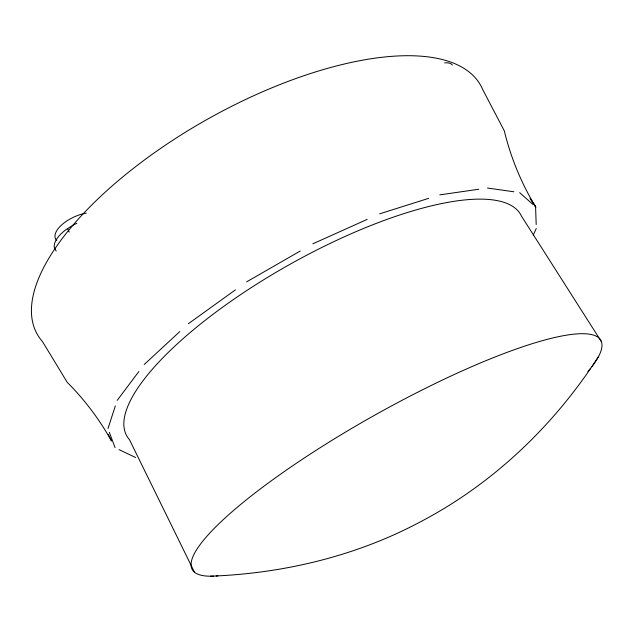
<?xml version="1.0" encoding="UTF-8"?>
<svg xmlns="http://www.w3.org/2000/svg" width="633" height="633" viewBox="0 0 633 633"><rect width="100%" height="100%" fill="white"/><g stroke="black" fill="none" stroke-linecap="round" stroke-linejoin="round"><path stroke-width="0.95" d="M115.325 405.943L108.006 428.517M117.208 400.373L138.841 371.555M533.271 235.152L536.254 228.505M598.628 356.355C554.935 424.308 495.006 482.022 423.588 520.144C358.302 555.632 284.462 573.49 210.425 576.204M144.205 364.513L179.78 331.605M188.436 323.661L235.405 289.882M246.633 281.859L300.271 251M312.868 243.8L367.172 219.398M379.697 213.819L428.676 198.335M439.785 194.869L478.77 189.243M487.489 188.041L513.854 191.775M135.668 457.548L119.059 449.62M519.677 192.677L532.757 204.309M115.064 447.626L109.327 432.315M535.589 206.951L536.191 224.541M532.29 201.713L535.937 207.276M530.248 198.54L535.589 206.825C521.386 183.285 510.752 157.593 504.303 130.865L482.742 89.609A254.244 104.121 -29.3 0 0 203.304 121.583A254.244 104.121 -29.3 0 0 42.538 341.662L67.217 382.324C84.648 399.716 99.563 419.584 111.527 441.09M530.169 198.422L531.767 200.914M601.35 341.591L521.552 216.249A225.91 69.757 -29.3 0 0 285.491 266.833A225.91 69.757 -29.3 0 0 129.464 439.658L194.434 572.137M67.541 228.663L69.234 232.026M56.163 251.072L54.438 247.867A30.843 14.1 -25 0 1 66.03 229.629L72.755 225.332A30.843 14.1 -25 0 1 76.846 223.259M108.322 434.38L111.329 440.552M56.677 240.382A25.644 11.9 -24.9 0 1 61.425 225.142A25.644 11.9 -24.9 0 1 86.302 213.131M444.643 62.896A23.975 10.199 -34.4 0 1 452.373 65.072M213.63 576.141A234.202 45.354 -29.3 0 1 380.33 412.051A234.202 45.354 -29.3 0 1 591.863 366.697M590.621 368.295A234.202 45.354 -29.3 0 1 587.938 371.555M217.95 575.848A234.202 45.354 -29.3 0 1 216.177 575.99"/></g></svg>
